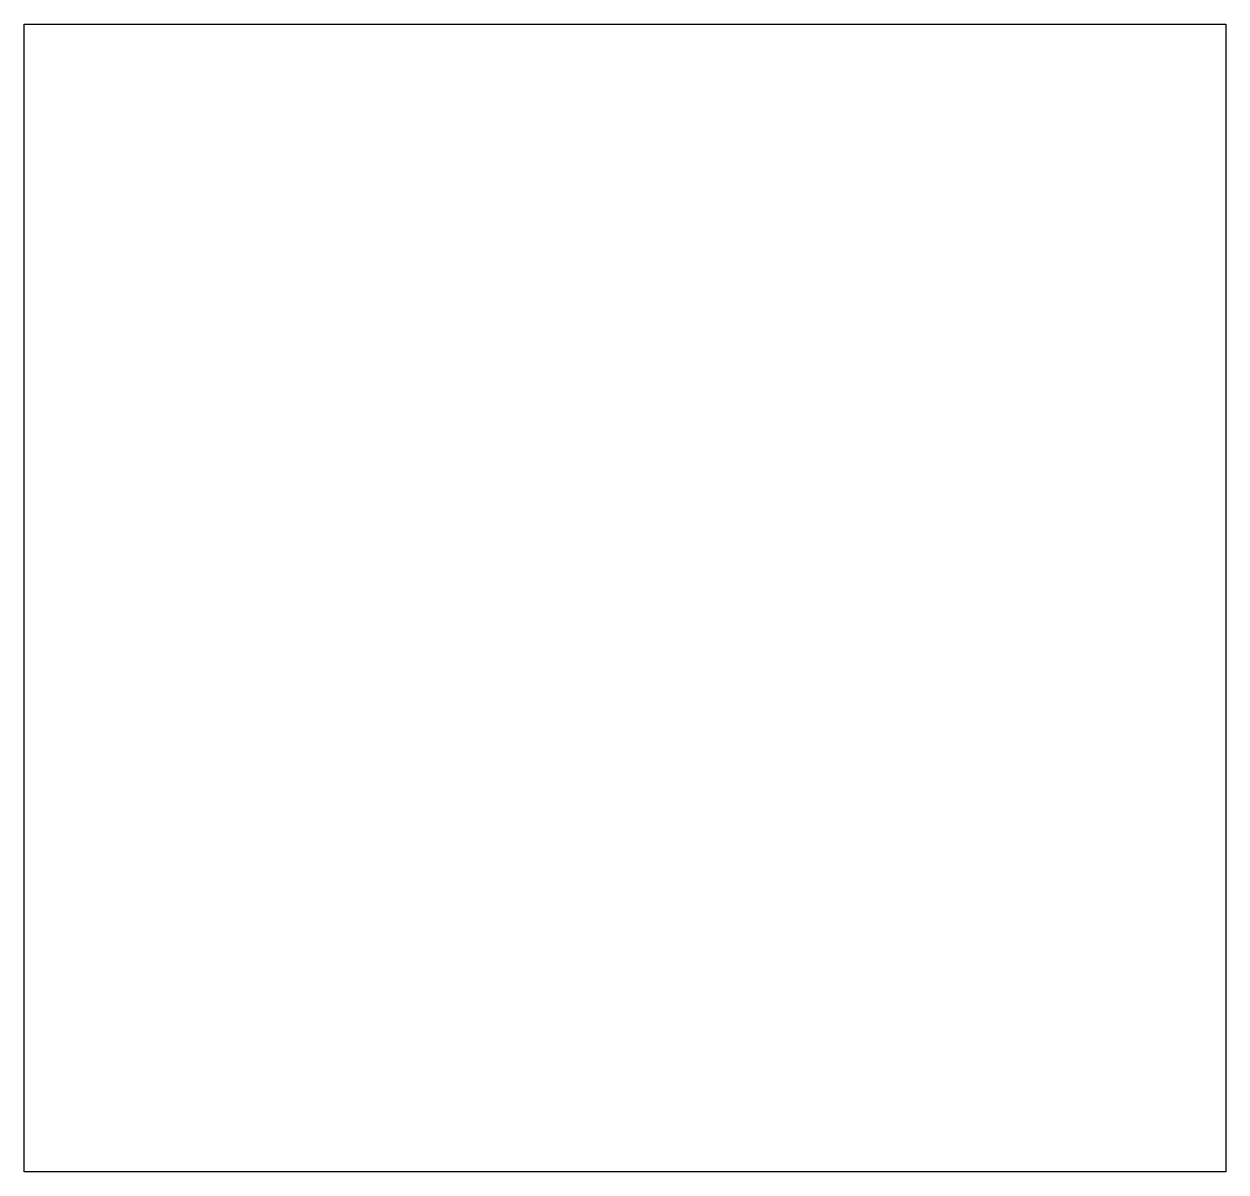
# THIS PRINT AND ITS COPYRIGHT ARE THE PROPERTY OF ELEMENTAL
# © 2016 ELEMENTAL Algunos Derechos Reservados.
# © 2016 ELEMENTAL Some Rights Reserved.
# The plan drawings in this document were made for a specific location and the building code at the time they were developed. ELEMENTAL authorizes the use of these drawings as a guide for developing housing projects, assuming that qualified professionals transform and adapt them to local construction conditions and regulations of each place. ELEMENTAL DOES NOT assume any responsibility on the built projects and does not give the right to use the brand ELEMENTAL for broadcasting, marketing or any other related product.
# Model space of a CAD drawing. Header units: metres. Extents: x 430.92 to 434.71, y 17.5 to 21.12.
import ezdxf

# ---------------------------------------------------------------- set-up
doc = ezdxf.new("R2010")
doc.units = ezdxf.units.M
doc.header["$LTSCALE"] = 5
doc.header["$MEASUREMENT"] = 0
doc.layers.get('0').update_dxf_attribs({"color": 30})

msp = doc.modelspace()

# ---------------------------------------------------------------- linework, layer by layer
msp.add_lwpolyline([(430.9223, 21.1161), (434.7099, 21.1161), (434.7099, 17.498), (430.9223, 17.498)], close=True)

doc.saveas('drawing.dxf')
